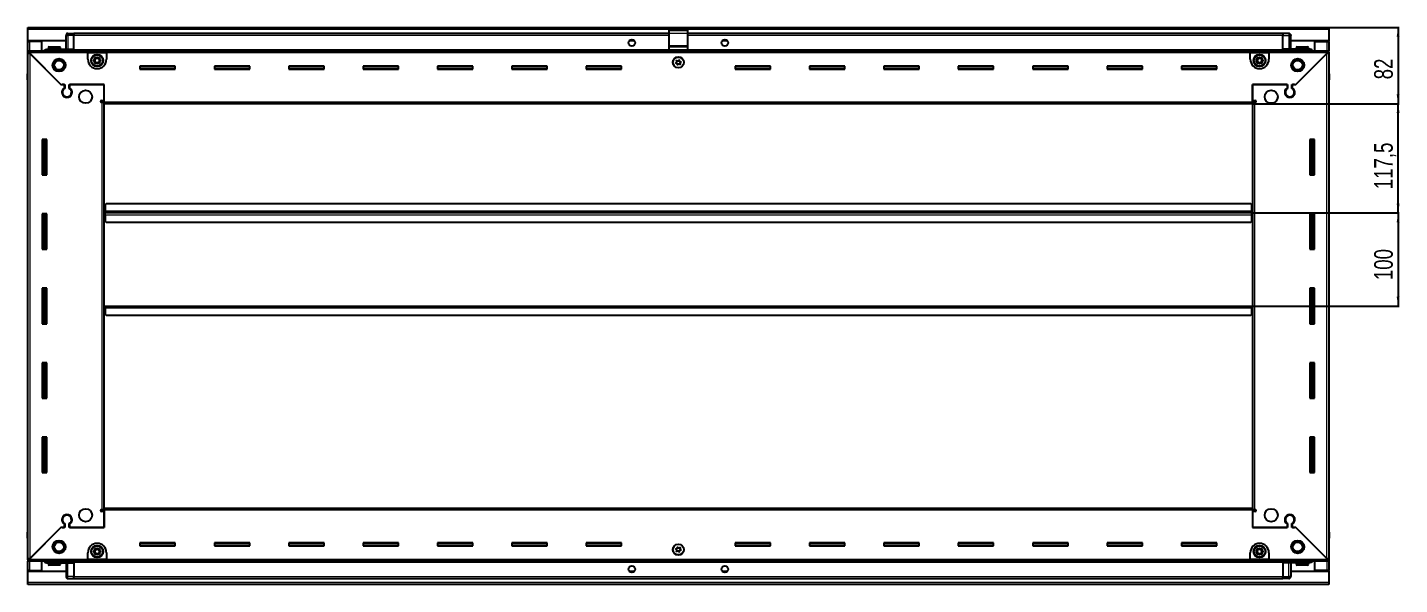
# Model space of a CAD drawing. Header units: millimetres. Extents: x 1256 to 5625, y -75 to 1909.
# Drawn here: x 4150 to 5625, y 1148 to 1747 of the extents above; entities that cross this region are included whole.
import ezdxf

# ---------------------------------------------------------------- set-up
doc = ezdxf.new("R2010")
doc.units = ezdxf.units.MM
doc.layers.add('FORMAT', color=7, linetype='Continuous')
doc.styles.add('SLDTEXTSTYLE0', font='TXT', dxfattribs={"width": 0.75})
doc.dimstyles.new('SLDDIMSTYLE0', dxfattribs={"dimtxt": 20, "dimasz": 10, "dimexe": 0, "dimexo": 0.0625, "dimgap": 5, "dimtad": 2, "dimdec": 1, "dimrnd": 1e-09, "dimzin": 12, "dimdsep": 46, "dimtxsty": 'SLDTEXTSTYLE0', "dimsah": 1, "dimcen": 0.09, "dimadec": 0, "dimazin": 3, "dimtfac": 1, "dimtofl": 0, "dimtmove": 0, "dimatfit": 3, "dimfxl": 0, "dimfrac": 2, "dimtolj": 1, "dimtzin": 12, "dimarcsym": 0})

# ---------------------------------------------------------------- blocks, each defined once
blk = doc.blocks.new('_D_6')
at = {"layer": 'FORMAT'}
for p, q in [((5549.4, 1746.6), (5624.9, 1746.6)), ((5623.9, 1746.6), (5623.9, 1664.6)), ((5467.4, 1664.6), (5624.9, 1664.6))]:
    blk.add_line(p, q, dxfattribs=at)
for points in [[(5623.9, 1746.6), (5622.3, 1736.6), (5625.4, 1736.6)], [(5623.9, 1664.6), (5625.4, 1674.6), (5622.3, 1674.6)]]:
    blk.add_solid(points, dxfattribs=at)
at = {"layer": 'FORMAT', "insert": (5598.1, 1690.8), "char_height": 20, "attachment_point": 1, "rotation": 90, "style": 'SLDTEXTSTYLE0'}
blk.add_mtext('82', dxfattribs=at)
blk = doc.blocks.new('_D_7')
at = {"layer": 'FORMAT'}
for p, q in [((5467.4, 1664.6), (5624.9, 1664.6)), ((5623.9, 1547.1), (5623.9, 1664.6)), ((5466.4, 1547.1), (5624.9, 1547.1))]:
    blk.add_line(p, q, dxfattribs=at)
for points in [[(5623.9, 1664.6), (5622.3, 1654.6), (5625.4, 1654.6)], [(5623.9, 1547.1), (5625.4, 1557.1), (5622.3, 1557.1)]]:
    blk.add_solid(points, dxfattribs=at)
at = {"layer": 'FORMAT', "insert": (5598.1, 1572.6), "char_height": 20, "attachment_point": 1, "rotation": 90, "style": 'SLDTEXTSTYLE0'}
blk.add_mtext('117,5', dxfattribs=at)
blk = doc.blocks.new('_D_8')
at = {"layer": 'FORMAT'}
for p, q in [((5466.4, 1547.1), (5624.9, 1547.1)), ((5623.9, 1547.1), (5623.9, 1447.1)), ((5466.4, 1447.1), (5624.9, 1447.1))]:
    blk.add_line(p, q, dxfattribs=at)
for points in [[(5623.9, 1547.1), (5622.3, 1537.1), (5625.4, 1537.1)], [(5623.9, 1447.1), (5625.4, 1457.1), (5622.3, 1457.1)]]:
    blk.add_solid(points, dxfattribs=at)
at = {"layer": 'FORMAT', "insert": (5598.1, 1474.9), "char_height": 20, "attachment_point": 1, "rotation": 90, "style": 'SLDTEXTSTYLE0'}
blk.add_mtext('100', dxfattribs=at)

msp = doc.modelspace()

# ---------------------------------------------------------------- linework, layer by layer
at = {"color": 7, "linetype": 'Continuous', "lineweight": 25}
for p, q in [((4150.37, 1744.5), (4150.37, 1746.6)), ((4150.37, 1746.6), (5549.37, 1746.6)), ((4150.37, 1732.1), (4150.37, 1744.5)), ((4839.87, 1743.6), (4859.87, 1743.6)), ((4839.87, 1740.34), (4839.87, 1743.6)), ((4859.87, 1740.34), (4859.87, 1743.6)), ((5549.37, 1746.6), (5549.37, 1744.5)), ((5549.37, 1744.5), (5549.37, 1732.1)), ((4191.37, 1732.1), (4150.37, 1732.1)), ((4150.37, 1731.6), (4150.37, 1732.1)), ((4150.37, 1721.35), (4150.37, 1731.6)), ((4150.37, 1731.6), (4152.47, 1731.6)), ((4151.87, 1731.6), (4151.87, 1732.1)), ((4165.37, 1731.6), (4152.47, 1731.6)), ((4165.37, 1721.35), (4165.37, 1731.6)), ((4191.37, 1723.1), (4191.37, 1738.1)), ((4192.04, 1739.6), (4192.04, 1739.6)), ((4193.37, 1740.1), (4199.87, 1740.1)), ((4193.37, 1740.1), (4199.87, 1740.1)), ((4199.87, 1740.1), (4199.87, 1740.1)), ((4199.87, 1740.1), (4199.87, 1740.1)), ((4199.87, 1740.1), (4199.87, 1738.1)), ((4839.87, 1739.95), (4199.87, 1739.95)), ((4199.87, 1723.1), (4199.87, 1738.1)), ((4802.74, 1732.1), (4796.99, 1732.1)), ((4839.87, 1727.19), (4839.87, 1740.34)), ((4839.87, 1726.1), (4839.87, 1727.19)), ((4859.87, 1727.19), (4859.87, 1740.34)), ((5499.87, 1739.95), (4859.87, 1739.95)), ((4859.87, 1726.1), (4859.87, 1727.19)), ((4902.74, 1732.1), (4896.99, 1732.1)), ((5499.87, 1740.1), (5499.87, 1740.1)), ((5506.37, 1740.1), (5499.87, 1740.1)), ((5506.37, 1740.1), (5499.87, 1740.1)), ((5499.87, 1740.1), (5499.87, 1738.1)), ((5499.87, 1723.1), (5499.87, 1738.1)), ((5508.37, 1738.1), (5508.37, 1738.1)), ((5508.37, 1723.1), (5508.37, 1738.1)), ((5549.37, 1732.1), (5508.37, 1732.1)), ((5534.37, 1721.35), (5534.37, 1731.6)), ((5534.37, 1731.6), (5547.27, 1731.6)), ((5547.27, 1731.6), (5549.37, 1731.6)), ((5547.87, 1731.6), (5547.87, 1732.1)), ((5549.37, 1731.6), (5549.37, 1732.1)), ((5549.37, 1731.6), (5549.37, 1721.35)), ((4150.37, 1719.85), (4150.37, 1721.35)), ((4150.37, 1721.35), (4151.37, 1721.35)), ((4150.37, 1719.35), (4150.37, 1719.85)), ((4150.37, 1719.85), (4151.37, 1719.85)), ((4150.37, 1174.85), (4150.37, 1719.35)), ((4151.87, 1719.35), (4150.37, 1719.35)), ((4151.37, 1719.85), (4151.37, 1721.35)), ((4151.37, 1721.35), (4214.87, 1721.35)), ((4151.97, 1719.25), (4185.87, 1685.35)), ((4186.57, 1684.65), (4152.47, 1718.75)), ((4170.87, 1723.1), (4199.87, 1723.1)), ((4172.37, 1725), (4172.37, 1723.1)), ((4173.17, 1725.8), (4184.57, 1725.8)), ((4185.37, 1723.1), (4185.37, 1725)), ((4199.79, 1721.35), (4199.87, 1723.07)), ((4199.87, 1723.1), (4199.87, 1722.6)), ((4199.87, 1721.95), (5499.87, 1721.95)), ((4214.87, 1719.25), (4214.87, 1721.35)), ((4214.87, 1721.35), (4234.87, 1721.35)), ((4214.87, 1719.85), (4234.87, 1719.85)), ((4214.87, 1712.35), (4214.87, 1719.25)), ((4234.87, 1721.35), (4234.87, 1719.25)), ((4234.87, 1721.35), (5464.87, 1721.35)), ((4234.87, 1719.25), (4234.87, 1712.35)), ((4839.87, 1726.1), (4859.87, 1726.1)), ((4839.87, 1722.6), (4839.87, 1726.1)), ((4839.87, 1722.6), (4859.87, 1722.6)), ((4843.87, 1722.6), (4843.87, 1721.95)), ((4846.37, 1721.95), (4846.37, 1722.6)), ((4853.37, 1721.95), (4853.37, 1722.6)), ((4855.87, 1721.95), (4855.87, 1722.6)), ((4859.87, 1722.6), (4859.87, 1726.1)), ((5464.87, 1719.25), (5464.87, 1721.35)), ((5464.87, 1721.35), (5484.87, 1721.35)), ((5464.87, 1719.85), (5484.87, 1719.85)), ((5464.87, 1712.35), (5464.87, 1719.25)), ((5484.87, 1721.35), (5484.87, 1719.25)), ((5484.87, 1721.35), (5548.37, 1721.35)), ((5484.87, 1719.25), (5484.87, 1712.35)), ((5499.87, 1723.1), (5499.87, 1722.6)), ((5528.87, 1723.1), (5499.87, 1723.1)), ((5499.87, 1723.07), (5499.94, 1721.35)), ((5547.27, 1718.75), (5513.17, 1684.65)), ((5513.87, 1685.35), (5547.77, 1719.25)), ((5514.37, 1725), (5514.37, 1723.1)), ((5515.17, 1725.8), (5526.57, 1725.8)), ((5527.37, 1723.1), (5527.37, 1725)), ((5547.87, 1719.35), (5549.37, 1719.35)), ((5548.37, 1719.85), (5548.37, 1721.35)), ((5548.37, 1721.35), (5549.37, 1721.35)), ((5548.37, 1719.85), (5549.37, 1719.85)), ((5549.37, 1719.85), (5549.37, 1721.35)), ((5549.37, 1719.85), (5549.37, 1719.35)), ((5549.37, 1719.35), (5549.37, 1174.85)), ((4308.87, 1705.1), (4270.87, 1705.1)), ((4270.87, 1705.1), (4270.87, 1701.6)), ((4308.87, 1702.35), (4270.87, 1702.35)), ((4270.87, 1701.6), (4308.87, 1701.6)), ((4308.87, 1701.6), (4308.87, 1705.1)), ((4388.87, 1705.1), (4350.87, 1705.1)), ((4350.87, 1705.1), (4350.87, 1701.6)), ((4388.87, 1702.35), (4350.87, 1702.35)), ((4350.87, 1701.6), (4388.87, 1701.6)), ((4388.87, 1701.6), (4388.87, 1705.1)), ((4468.87, 1705.1), (4430.87, 1705.1)), ((4430.87, 1705.1), (4430.87, 1701.6)), ((4468.87, 1702.35), (4430.87, 1702.35)), ((4430.87, 1701.6), (4468.87, 1701.6)), ((4468.87, 1701.6), (4468.87, 1705.1)), ((4548.87, 1705.1), (4510.87, 1705.1)), ((4510.87, 1705.1), (4510.87, 1701.6)), ((4548.87, 1702.35), (4510.87, 1702.35)), ((4510.87, 1701.6), (4548.87, 1701.6)), ((4548.87, 1701.6), (4548.87, 1705.1)), ((4628.87, 1705.1), (4590.87, 1705.1)), ((4590.87, 1705.1), (4590.87, 1701.6)), ((4628.87, 1702.35), (4590.87, 1702.35)), ((4590.87, 1701.6), (4628.87, 1701.6)), ((4628.87, 1701.6), (4628.87, 1705.1)), ((4708.87, 1705.1), (4670.87, 1705.1)), ((4670.87, 1705.1), (4670.87, 1701.6)), ((4708.87, 1702.35), (4670.87, 1702.35)), ((4670.87, 1701.6), (4708.87, 1701.6)), ((4708.87, 1701.6), (4708.87, 1705.1)), ((4788.87, 1705.1), (4750.87, 1705.1)), ((4750.87, 1705.1), (4750.87, 1701.6)), ((4788.87, 1702.35), (4750.87, 1702.35)), ((4750.87, 1701.6), (4788.87, 1701.6)), ((4788.87, 1701.6), (4788.87, 1705.1)), ((4948.87, 1705.1), (4910.87, 1705.1)), ((4910.87, 1705.1), (4910.87, 1701.6)), ((4948.87, 1702.35), (4910.87, 1702.35)), ((4910.87, 1701.6), (4948.87, 1701.6)), ((4948.87, 1701.6), (4948.87, 1705.1)), ((5028.87, 1705.1), (4990.87, 1705.1)), ((4990.87, 1705.1), (4990.87, 1701.6)), ((5028.87, 1702.35), (4990.87, 1702.35)), ((4990.87, 1701.6), (5028.87, 1701.6)), ((5028.87, 1701.6), (5028.87, 1705.1)), ((5108.87, 1705.1), (5070.87, 1705.1)), ((5070.87, 1705.1), (5070.87, 1701.6)), ((5108.87, 1702.35), (5070.87, 1702.35)), ((5070.87, 1701.6), (5108.87, 1701.6)), ((5108.87, 1701.6), (5108.87, 1705.1)), ((5188.87, 1705.1), (5150.87, 1705.1)), ((5150.87, 1705.1), (5150.87, 1701.6)), ((5188.87, 1702.35), (5150.87, 1702.35)), ((5150.87, 1701.6), (5188.87, 1701.6)), ((5188.87, 1701.6), (5188.87, 1705.1)), ((5268.87, 1705.1), (5230.87, 1705.1)), ((5230.87, 1705.1), (5230.87, 1701.6)), ((5268.87, 1702.35), (5230.87, 1702.35)), ((5230.87, 1701.6), (5268.87, 1701.6)), ((5268.87, 1701.6), (5268.87, 1705.1)), ((5348.87, 1705.1), (5310.87, 1705.1)), ((5310.87, 1705.1), (5310.87, 1701.6)), ((5348.87, 1702.35), (5310.87, 1702.35)), ((5310.87, 1701.6), (5348.87, 1701.6)), ((5348.87, 1701.6), (5348.87, 1705.1)), ((5428.87, 1705.1), (5390.87, 1705.1)), ((5390.87, 1705.1), (5390.87, 1701.6)), ((5428.87, 1702.35), (5390.87, 1702.35)), ((5390.87, 1701.6), (5428.87, 1701.6)), ((5428.87, 1701.6), (5428.87, 1705.1)), ((5549.37, 1697.93), (5549.37, 1697.93)), ((4149.87, 1696.6), (4149.87, 1690.1)), ((4149.87, 1690.1), (4149.87, 1696.6)), ((4149.87, 1690.1), (4149.87, 1690.1)), ((4150.37, 1690.1), (4149.87, 1690.1)), ((4150.02, 1690.1), (4150.02, 1204.1)), ((4185.87, 1685.35), (4190.07, 1685.35)), ((4187.27, 1685.35), (4186.57, 1684.65)), ((4189.37, 1685.35), (4187.27, 1685.35)), ((4189.37, 1685.35), (4189.37, 1681.46)), ((4190.07, 1685.35), (4190.07, 1681.07)), ((4194.67, 1685.35), (4232.37, 1685.35)), ((4194.67, 1681.07), (4194.67, 1685.35)), ((4195.37, 1681.46), (4195.37, 1685.35)), ((4232.37, 1685.35), (4195.37, 1685.35)), ((4232.37, 1666.7), (4232.37, 1685.35)), ((4232.37, 1668.1), (4232.37, 1685.35)), ((5467.37, 1685.35), (5505.07, 1685.35)), ((5467.37, 1666.7), (5467.37, 1685.35)), ((5467.37, 1685.35), (5467.37, 1668.1)), ((5504.37, 1685.35), (5467.37, 1685.35)), ((5504.37, 1685.35), (5504.37, 1681.46)), ((5505.07, 1685.35), (5505.07, 1681.07)), ((5509.67, 1685.35), (5513.87, 1685.35)), ((5509.67, 1681.07), (5509.67, 1685.35)), ((5512.47, 1685.35), (5510.37, 1685.35)), ((5510.37, 1681.46), (5510.37, 1685.35)), ((5513.17, 1684.65), (5512.47, 1685.35)), ((5549.37, 1690.1), (5549.87, 1690.1)), ((5549.72, 1204.1), (5549.72, 1690.1)), ((5549.87, 1696.6), (5549.87, 1690.1)), ((5549.87, 1690.1), (5549.87, 1696.6)), ((5549.87, 1690.1), (5549.87, 1690.1)), ((5549.87, 1690.1), (5549.87, 1690.1)), ((4190.37, 1672.49), (4190.37, 1671.73)), ((4229.52, 1668.1), (4232.37, 1668.1)), ((5467.37, 1668.1), (5470.22, 1668.1)), ((5509.37, 1672.49), (5509.37, 1671.73)), ((4230.27, 1666.1), (4229.52, 1666.1)), ((4230.27, 1666.1), (4232.37, 1666.1)), ((4232.37, 1667.1), (4230.37, 1667.1)), ((4230.37, 1667.1), (4230.37, 1666.1)), ((4232.37, 1664.6), (4232.37, 1666.7)), ((5467.37, 1664.6), (4232.37, 1664.6)), ((4232.37, 1229.6), (4232.37, 1664.6)), ((5469.37, 1667.1), (5467.37, 1667.1)), ((5467.37, 1666.7), (5467.37, 1664.6)), ((5467.37, 1666.1), (5469.47, 1666.1)), ((5467.37, 1664.6), (5467.37, 1229.6)), ((5469.37, 1666.1), (5469.37, 1667.1)), ((5470.22, 1666.1), (5469.47, 1666.1)), ((4170.87, 1626.1), (4165.87, 1626.1)), ((4165.87, 1626.1), (4165.87, 1588.1)), ((4168.02, 1588.1), (4168.02, 1626.1)), ((4169.81, 1588.1), (4169.81, 1626.1)), ((4169.84, 1588.1), (4169.84, 1626.1)), ((4170.87, 1588.1), (4170.87, 1626.1)), ((5528.87, 1626.1), (5528.87, 1588.1)), ((5533.87, 1626.1), (5528.87, 1626.1)), ((5529.89, 1626.1), (5529.89, 1588.1)), ((5529.92, 1626.1), (5529.92, 1588.1)), ((5531.72, 1626.1), (5531.72, 1588.1)), ((5533.87, 1588.1), (5533.87, 1626.1)), ((4165.87, 1588.1), (4170.87, 1588.1)), ((5528.87, 1588.1), (5533.87, 1588.1)), ((4233.37, 1549.95), (4233.12, 1549.95)), ((4233.12, 1549.95), (4233.12, 1547.1)), ((4234.37, 1557.1), (4233.37, 1556.1)), ((4233.37, 1556.1), (4233.37, 1549.2)), ((5465.37, 1557.1), (4234.37, 1557.1)), ((5466.37, 1556.1), (5465.37, 1557.1)), ((5466.37, 1549.2), (5466.37, 1556.1)), ((5466.62, 1549.95), (5466.37, 1549.95)), ((5466.62, 1547.1), (5466.62, 1549.95)), ((4170.87, 1546.1), (4165.87, 1546.1)), ((4165.87, 1546.1), (4165.87, 1508.1)), ((4168.02, 1508.1), (4168.02, 1546.1)), ((4169.81, 1508.1), (4169.81, 1546.1)), ((4169.84, 1508.1), (4169.84, 1546.1)), ((4170.87, 1508.1), (4170.87, 1546.1)), ((4233.12, 1547.1), (4232.37, 1547.1)), ((4233.12, 1547.1), (4233.12, 1544.25)), ((4233.12, 1544.25), (4233.37, 1544.25)), ((4233.37, 1547.1), (4233.37, 1549.2)), ((5466.37, 1547.1), (4233.37, 1547.1)), ((4233.37, 1545), (4233.37, 1547.1)), ((4233.37, 1545), (4233.37, 1538.1)), ((4233.37, 1538.1), (4234.37, 1537.1)), ((4234.37, 1537.1), (5465.37, 1537.1)), ((5465.37, 1537.1), (5466.37, 1538.1)), ((5466.37, 1549.2), (5466.37, 1547.1)), ((5466.37, 1547.1), (5466.37, 1545)), ((5466.37, 1538.1), (5466.37, 1545)), ((5466.37, 1544.25), (5466.62, 1544.25)), ((5467.37, 1547.1), (5466.62, 1547.1)), ((5466.62, 1544.25), (5466.62, 1547.1)), ((5528.87, 1546.1), (5528.87, 1508.1)), ((5533.87, 1546.1), (5528.87, 1546.1)), ((5529.89, 1546.1), (5529.89, 1508.1)), ((5529.92, 1546.1), (5529.92, 1508.1)), ((5531.72, 1546.1), (5531.72, 1508.1)), ((5533.87, 1508.1), (5533.87, 1546.1)), ((4165.87, 1508.1), (4170.87, 1508.1)), ((5528.87, 1508.1), (5533.87, 1508.1)), ((4170.87, 1466.1), (4165.87, 1466.1)), ((4165.87, 1466.1), (4165.87, 1428.1)), ((4168.02, 1428.1), (4168.02, 1466.1)), ((4169.81, 1428.1), (4169.81, 1466.1)), ((4169.84, 1428.1), (4169.84, 1466.1)), ((4170.87, 1428.1), (4170.87, 1466.1)), ((5528.87, 1466.1), (5528.87, 1428.1)), ((5533.87, 1466.1), (5528.87, 1466.1)), ((5529.89, 1466.1), (5529.89, 1428.1)), ((5529.92, 1466.1), (5529.92, 1428.1)), ((5531.72, 1466.1), (5531.72, 1428.1)), ((5533.87, 1428.1), (5533.87, 1466.1)), ((4232.37, 1447.1), (4233.12, 1447.1)), ((4233.12, 1447.1), (4233.12, 1444.25)), ((4233.37, 1445), (4233.37, 1447.1)), ((4233.37, 1447.1), (5466.37, 1447.1)), ((5466.37, 1447.1), (5466.37, 1445)), ((5466.62, 1444.25), (5466.62, 1447.1)), ((5466.62, 1447.1), (5467.37, 1447.1)), ((4233.12, 1444.25), (4233.37, 1444.25)), ((4233.37, 1445), (4233.37, 1438.1)), ((4233.37, 1438.1), (4234.37, 1437.1)), ((4234.37, 1437.1), (5465.37, 1437.1)), ((5465.37, 1437.1), (5466.37, 1438.1)), ((5466.37, 1438.1), (5466.37, 1445)), ((5466.37, 1444.25), (5466.62, 1444.25)), ((4165.87, 1428.1), (4170.87, 1428.1)), ((5528.87, 1428.1), (5533.87, 1428.1)), ((4170.87, 1386.1), (4165.87, 1386.1)), ((4165.87, 1386.1), (4165.87, 1348.1)), ((4168.02, 1348.1), (4168.02, 1386.1)), ((4169.81, 1348.1), (4169.81, 1386.1)), ((4169.84, 1348.1), (4169.84, 1386.1)), ((4170.87, 1348.1), (4170.87, 1386.1)), ((5528.87, 1386.1), (5528.87, 1348.1)), ((5533.87, 1386.1), (5528.87, 1386.1)), ((5529.89, 1386.1), (5529.89, 1348.1)), ((5529.92, 1386.1), (5529.92, 1348.1)), ((5531.72, 1386.1), (5531.72, 1348.1)), ((5533.87, 1348.1), (5533.87, 1386.1)), ((4165.87, 1348.1), (4170.87, 1348.1)), ((5528.87, 1348.1), (5533.87, 1348.1)), ((4170.87, 1306.1), (4165.87, 1306.1)), ((4165.87, 1306.1), (4165.87, 1268.1)), ((4168.02, 1268.1), (4168.02, 1306.1)), ((4169.81, 1268.1), (4169.81, 1306.1)), ((4169.84, 1268.1), (4169.84, 1306.1)), ((4170.87, 1268.1), (4170.87, 1306.1)), ((5528.87, 1306.1), (5528.87, 1268.1)), ((5533.87, 1306.1), (5528.87, 1306.1)), ((5529.89, 1306.1), (5529.89, 1268.1)), ((5529.92, 1306.1), (5529.92, 1268.1)), ((5531.72, 1306.1), (5531.72, 1268.1)), ((5533.87, 1268.1), (5533.87, 1306.1)), ((4165.87, 1268.1), (4170.87, 1268.1)), ((5528.87, 1268.1), (5533.87, 1268.1)), ((4229.52, 1228.1), (4230.27, 1228.1)), ((4232.37, 1226.1), (4229.52, 1226.1)), ((4232.37, 1228.1), (4230.27, 1228.1)), ((4230.37, 1228.1), (4230.37, 1227.1)), ((4230.37, 1227.1), (4232.37, 1227.1)), ((4232.37, 1229.6), (5467.37, 1229.6)), ((4232.37, 1227.5), (4232.37, 1229.6)), ((4232.37, 1227.5), (4232.37, 1208.85)), ((4232.37, 1208.85), (4232.37, 1226.1)), ((5467.37, 1229.6), (5467.37, 1227.5)), ((5469.47, 1228.1), (5467.37, 1228.1)), ((5467.37, 1227.5), (5467.37, 1208.85)), ((5467.37, 1227.1), (5469.37, 1227.1)), ((5467.37, 1226.1), (5467.37, 1208.85)), ((5470.22, 1226.1), (5467.37, 1226.1)), ((5469.37, 1227.1), (5469.37, 1228.1)), ((5469.47, 1228.1), (5470.22, 1228.1)), ((4189.37, 1212.74), (4189.37, 1208.85)), ((4190.07, 1213.14), (4190.07, 1208.85)), ((4190.37, 1222.48), (4190.37, 1221.72)), ((4194.67, 1208.85), (4194.67, 1213.14)), ((4195.37, 1208.85), (4195.37, 1212.74)), ((5504.37, 1212.74), (5504.37, 1208.85)), ((5505.07, 1213.14), (5505.07, 1208.85)), ((5509.37, 1222.48), (5509.37, 1221.72)), ((5509.67, 1208.85), (5509.67, 1213.14)), ((5510.37, 1208.85), (5510.37, 1212.74)), ((4149.87, 1197.6), (4149.87, 1204.1)), ((4149.87, 1204.1), (4149.87, 1204.1)), ((4149.87, 1204.1), (4149.87, 1204.1)), ((4149.87, 1204.1), (4149.87, 1197.6)), ((4150.37, 1204.1), (4149.87, 1204.1)), ((4150.37, 1196.28), (4150.37, 1196.28)), ((4185.87, 1208.85), (4151.97, 1174.95)), ((4152.47, 1175.45), (4186.57, 1209.55)), ((4190.07, 1208.85), (4185.87, 1208.85)), ((4186.57, 1209.55), (4187.27, 1208.85)), ((4187.27, 1208.85), (4189.37, 1208.85)), ((4232.37, 1208.85), (4194.67, 1208.85)), ((4195.37, 1208.85), (4232.37, 1208.85)), ((5505.07, 1208.85), (5467.37, 1208.85)), ((5467.37, 1208.85), (5504.37, 1208.85)), ((5513.87, 1208.85), (5509.67, 1208.85)), ((5510.37, 1208.85), (5512.47, 1208.85)), ((5512.47, 1208.85), (5513.17, 1209.55)), ((5513.17, 1209.55), (5547.27, 1175.45)), ((5547.77, 1174.95), (5513.87, 1208.85)), ((5549.37, 1204.1), (5549.87, 1204.1)), ((5549.87, 1204.1), (5549.87, 1204.1)), ((5549.87, 1197.6), (5549.87, 1204.1)), ((5549.87, 1204.1), (5549.87, 1197.6)), ((4214.87, 1174.95), (4214.87, 1181.85)), ((4234.87, 1181.85), (4234.87, 1174.95)), ((4308.87, 1192.6), (4270.87, 1192.6)), ((4270.87, 1192.6), (4270.87, 1189.1)), ((4270.87, 1191.85), (4308.87, 1191.85)), ((4270.87, 1189.1), (4308.87, 1189.1)), ((4308.87, 1189.1), (4308.87, 1192.6)), ((4388.87, 1192.6), (4350.87, 1192.6)), ((4350.87, 1192.6), (4350.87, 1189.1)), ((4350.87, 1191.85), (4388.87, 1191.85)), ((4350.87, 1189.1), (4388.87, 1189.1)), ((4388.87, 1189.1), (4388.87, 1192.6)), ((4468.87, 1192.6), (4430.87, 1192.6)), ((4430.87, 1192.6), (4430.87, 1189.1)), ((4430.87, 1191.85), (4468.87, 1191.85)), ((4430.87, 1189.1), (4468.87, 1189.1)), ((4468.87, 1189.1), (4468.87, 1192.6)), ((4548.87, 1192.6), (4510.87, 1192.6)), ((4510.87, 1192.6), (4510.87, 1189.1)), ((4510.87, 1191.85), (4548.87, 1191.85)), ((4510.87, 1189.1), (4548.87, 1189.1)), ((4548.87, 1189.1), (4548.87, 1192.6)), ((4628.87, 1192.6), (4590.87, 1192.6)), ((4590.87, 1192.6), (4590.87, 1189.1)), ((4590.87, 1191.85), (4628.87, 1191.85)), ((4590.87, 1189.1), (4628.87, 1189.1)), ((4628.87, 1189.1), (4628.87, 1192.6)), ((4708.87, 1192.6), (4670.87, 1192.6)), ((4670.87, 1192.6), (4670.87, 1189.1)), ((4670.87, 1191.85), (4708.87, 1191.85)), ((4670.87, 1189.1), (4708.87, 1189.1)), ((4708.87, 1189.1), (4708.87, 1192.6)), ((4788.87, 1192.6), (4750.87, 1192.6)), ((4750.87, 1192.6), (4750.87, 1189.1)), ((4750.87, 1191.85), (4788.87, 1191.85)), ((4750.87, 1189.1), (4788.87, 1189.1)), ((4788.87, 1189.1), (4788.87, 1192.6)), ((4948.87, 1192.6), (4910.87, 1192.6)), ((4910.87, 1192.6), (4910.87, 1189.1)), ((4910.87, 1191.85), (4948.87, 1191.85)), ((4910.87, 1189.1), (4948.87, 1189.1)), ((4948.87, 1189.1), (4948.87, 1192.6)), ((5028.87, 1192.6), (4990.87, 1192.6)), ((4990.87, 1192.6), (4990.87, 1189.1)), ((4990.87, 1191.85), (5028.87, 1191.85)), ((4990.87, 1189.1), (5028.87, 1189.1)), ((5028.87, 1189.1), (5028.87, 1192.6)), ((5108.87, 1192.6), (5070.87, 1192.6)), ((5070.87, 1192.6), (5070.87, 1189.1)), ((5070.87, 1191.85), (5108.87, 1191.85)), ((5070.87, 1189.1), (5108.87, 1189.1)), ((5108.87, 1189.1), (5108.87, 1192.6)), ((5188.87, 1192.6), (5150.87, 1192.6)), ((5150.87, 1192.6), (5150.87, 1189.1)), ((5150.87, 1191.85), (5188.87, 1191.85)), ((5150.87, 1189.1), (5188.87, 1189.1)), ((5188.87, 1189.1), (5188.87, 1192.6)), ((5268.87, 1192.6), (5230.87, 1192.6)), ((5230.87, 1192.6), (5230.87, 1189.1)), ((5230.87, 1191.85), (5268.87, 1191.85)), ((5230.87, 1189.1), (5268.87, 1189.1)), ((5268.87, 1189.1), (5268.87, 1192.6)), ((5348.87, 1192.6), (5310.87, 1192.6)), ((5310.87, 1192.6), (5310.87, 1189.1)), ((5310.87, 1191.85), (5348.87, 1191.85)), ((5310.87, 1189.1), (5348.87, 1189.1)), ((5348.87, 1189.1), (5348.87, 1192.6)), ((5428.87, 1192.6), (5390.87, 1192.6)), ((5390.87, 1192.6), (5390.87, 1189.1)), ((5390.87, 1191.85), (5428.87, 1191.85)), ((5390.87, 1189.1), (5428.87, 1189.1)), ((5428.87, 1189.1), (5428.87, 1192.6)), ((5464.87, 1174.95), (5464.87, 1181.85)), ((5484.87, 1181.85), (5484.87, 1174.95)), ((4150.37, 1174.35), (4150.37, 1174.85)), ((4151.87, 1174.85), (4150.37, 1174.85)), ((4150.37, 1174.35), (4150.37, 1172.85)), ((4151.37, 1174.35), (4150.37, 1174.35)), ((4150.37, 1162.6), (4150.37, 1172.85)), ((4151.37, 1172.85), (4150.37, 1172.85)), ((4151.37, 1174.35), (4151.37, 1172.85)), ((4214.87, 1172.85), (4151.37, 1172.85)), ((4165.37, 1162.6), (4165.37, 1172.85)), ((4170.87, 1171.1), (4199.87, 1171.1)), ((4172.37, 1171.1), (4172.37, 1169.2)), ((4176.94, 1168.4), (4173.17, 1168.4)), ((4184.57, 1168.4), (4176.94, 1168.4)), ((4185.37, 1169.2), (4185.37, 1171.1)), ((4191.37, 1171.1), (4191.37, 1156.1)), ((4199.87, 1171.14), (4199.79, 1172.85)), ((5499.87, 1172.25), (4199.87, 1172.25)), ((4199.87, 1171.1), (4199.87, 1171.6)), ((4199.87, 1171.1), (4199.87, 1156.1)), ((4214.87, 1172.85), (4214.87, 1174.95)), ((4234.87, 1174.35), (4214.87, 1174.35)), ((4234.87, 1172.85), (4214.87, 1172.85)), ((4234.87, 1174.95), (4234.87, 1172.85)), ((5464.87, 1172.85), (4234.87, 1172.85)), ((5464.87, 1172.85), (5464.87, 1174.95)), ((5484.87, 1174.35), (5464.87, 1174.35)), ((5484.87, 1172.85), (5464.87, 1172.85)), ((5484.87, 1174.95), (5484.87, 1172.85)), ((5548.37, 1172.85), (5484.87, 1172.85)), ((5499.94, 1172.85), (5499.87, 1171.14)), ((5499.87, 1171.1), (5499.87, 1171.6)), ((5528.87, 1171.1), (5499.87, 1171.1)), ((5499.87, 1171.1), (5499.87, 1156.1)), ((5508.37, 1171.1), (5508.37, 1156.1)), ((5514.37, 1171.1), (5514.37, 1169.2)), ((5522.16, 1168.4), (5515.17, 1168.4)), ((5526.57, 1168.4), (5522.16, 1168.4)), ((5527.37, 1169.2), (5527.37, 1171.1)), ((5534.37, 1162.6), (5534.37, 1172.85)), ((5547.87, 1174.85), (5549.37, 1174.85)), ((5548.37, 1174.35), (5548.37, 1172.85)), ((5549.37, 1174.35), (5548.37, 1174.35)), ((5549.37, 1172.85), (5548.37, 1172.85)), ((5549.37, 1174.85), (5549.37, 1174.35)), ((5549.37, 1174.35), (5549.37, 1172.85)), ((5549.37, 1172.85), (5549.37, 1162.6)), ((4152.47, 1162.6), (4150.37, 1162.6)), ((4150.37, 1162.1), (4150.37, 1162.6)), ((4150.37, 1162.1), (4191.37, 1162.1)), ((4150.37, 1149.7), (4150.37, 1162.1)), ((4151.87, 1162.1), (4151.87, 1162.6)), ((4152.47, 1162.6), (4165.37, 1162.6)), ((4191.37, 1156.1), (4191.37, 1156.1)), ((4193.37, 1154.1), (4199.87, 1154.1)), ((4193.37, 1154.1), (4199.87, 1154.1)), ((4199.87, 1154.1), (4199.87, 1156.1)), ((4199.87, 1154.25), (5499.87, 1154.25)), ((4199.87, 1154.1), (4199.87, 1154.1)), ((4796.99, 1162.1), (4802.74, 1162.1)), ((4896.99, 1162.1), (4902.74, 1162.1)), ((5499.87, 1154.1), (5499.87, 1156.1)), ((5499.87, 1154.1), (5499.87, 1154.1)), ((5506.37, 1154.1), (5499.87, 1154.1)), ((5499.87, 1154.1), (5499.87, 1154.1)), ((5506.37, 1154.1), (5499.87, 1154.1)), ((5507.69, 1154.6), (5507.69, 1154.6)), ((5508.37, 1162.1), (5549.37, 1162.1)), ((5547.27, 1162.6), (5534.37, 1162.6)), ((5549.37, 1162.6), (5547.27, 1162.6)), ((5547.87, 1162.1), (5547.87, 1162.6)), ((5549.37, 1162.1), (5549.37, 1162.6)), ((5549.37, 1162.1), (5549.37, 1149.7)), ((4150.37, 1147.6), (4150.37, 1149.7)), ((5549.37, 1147.6), (4150.37, 1147.6)), ((5549.37, 1149.7), (5549.37, 1147.6))]:
    msp.add_line(p, q, dxfattribs=at)
at = {"color": 8, "linetype": 'Continuous', "lineweight": 18}
for p, q in [((5549.37, 1744.5), (4150.37, 1744.5)), ((4152.47, 1731.6), (4152.47, 1732.1)), ((4152.47, 1721.35), (4152.47, 1731.6)), ((4191.37, 1738.1), (4193.37, 1738.1)), ((4193.37, 1740.1), (4193.37, 1738.1)), ((4193.37, 1738.1), (4193.37, 1723.1)), ((4199.87, 1738.1), (4193.37, 1738.1)), ((4839.87, 1737.95), (4199.87, 1737.95)), ((4839.87, 1740.34), (4859.87, 1740.34)), ((4839.87, 1727.19), (4859.87, 1727.19)), ((5499.87, 1737.95), (4859.87, 1737.95)), ((5499.87, 1738.1), (5506.37, 1738.1)), ((5506.37, 1740.1), (5506.37, 1738.1)), ((5508.37, 1738.1), (5506.37, 1738.1)), ((5506.37, 1738.1), (5506.37, 1723.1)), ((5547.27, 1732.1), (5547.27, 1731.6)), ((5547.27, 1731.6), (5547.27, 1721.35)), ((4214.87, 1719.25), (4151.97, 1719.25)), ((4152.47, 1718.75), (4152.47, 1175.45)), ((4172.37, 1725), (4185.37, 1725)), ((4839.87, 1722.6), (4199.87, 1722.6)), ((5499.87, 1721.37), (4199.87, 1721.37)), ((4214.87, 1719.25), (4234.87, 1719.25)), ((5464.87, 1719.25), (4234.87, 1719.25)), ((4845.87, 1721.95), (4845.87, 1722.6)), ((4853.87, 1721.95), (4853.87, 1722.6)), ((5499.87, 1722.6), (4859.87, 1722.6)), ((5464.87, 1719.25), (5484.87, 1719.25)), ((5547.77, 1719.25), (5484.87, 1719.25)), ((5514.37, 1725), (5527.37, 1725)), ((5547.27, 1175.45), (5547.27, 1718.75)), ((4150.37, 1696.6), (4149.87, 1696.6)), ((5549.37, 1696.6), (5549.87, 1696.6)), ((4230.27, 1228.1), (4230.27, 1666.1)), ((4232.37, 1666.7), (5467.37, 1666.7)), ((5469.47, 1666.1), (5469.47, 1228.1)), ((4167.37, 1626.1), (4167.37, 1588.1)), ((4168.6, 1626.1), (4168.6, 1588.1)), ((5531.13, 1588.1), (5531.13, 1626.1)), ((5532.37, 1588.1), (5532.37, 1626.1)), ((4167.37, 1546.1), (4167.37, 1508.1)), ((4168.6, 1546.1), (4168.6, 1508.1)), ((5466.37, 1549.2), (4233.37, 1549.2)), ((4233.37, 1545), (5466.37, 1545)), ((5531.13, 1508.1), (5531.13, 1546.1)), ((5532.37, 1508.1), (5532.37, 1546.1)), ((4167.37, 1466.1), (4167.37, 1428.1)), ((4168.6, 1466.1), (4168.6, 1428.1)), ((5531.13, 1428.1), (5531.13, 1466.1)), ((5532.37, 1428.1), (5532.37, 1466.1)), ((4233.37, 1445), (5466.37, 1445)), ((4167.37, 1386.1), (4167.37, 1348.1)), ((4168.6, 1386.1), (4168.6, 1348.1)), ((5531.13, 1348.1), (5531.13, 1386.1)), ((5532.37, 1348.1), (5532.37, 1386.1)), ((4167.37, 1306.1), (4167.37, 1268.1)), ((4168.6, 1306.1), (4168.6, 1268.1)), ((5531.13, 1268.1), (5531.13, 1306.1)), ((5532.37, 1268.1), (5532.37, 1306.1)), ((5467.37, 1227.5), (4232.37, 1227.5)), ((4150.37, 1197.6), (4149.87, 1197.6)), ((5549.37, 1197.6), (5549.87, 1197.6)), ((4151.97, 1174.95), (4214.87, 1174.95)), ((4152.47, 1162.6), (4152.47, 1172.85)), ((4176.67, 1169.2), (4172.37, 1169.2)), ((4185.37, 1169.2), (4176.67, 1169.2)), ((4193.37, 1156.1), (4193.37, 1171.1)), ((4199.87, 1172.84), (5499.87, 1172.84)), ((4199.87, 1171.6), (5499.87, 1171.6)), ((4234.87, 1174.95), (4214.87, 1174.95)), ((4234.87, 1174.95), (5464.87, 1174.95)), ((5484.87, 1174.95), (5464.87, 1174.95)), ((5484.87, 1174.95), (5547.77, 1174.95)), ((5506.37, 1156.1), (5506.37, 1171.1)), ((5522.34, 1169.2), (5514.37, 1169.2)), ((5527.37, 1169.2), (5522.34, 1169.2)), ((5547.27, 1172.85), (5547.27, 1162.6)), ((4152.47, 1162.1), (4152.47, 1162.6)), ((4191.37, 1156.1), (4193.37, 1156.1)), ((4193.37, 1154.1), (4193.37, 1156.1)), ((4199.87, 1156.1), (4193.37, 1156.1)), ((4199.87, 1156.25), (5499.87, 1156.25)), ((5499.87, 1156.1), (5506.37, 1156.1)), ((5508.37, 1156.1), (5506.37, 1156.1)), ((5506.37, 1154.1), (5506.37, 1156.1)), ((5547.27, 1162.6), (5547.27, 1162.1)), ((5549.37, 1149.7), (4150.37, 1149.7))]:
    msp.add_line(p, q, dxfattribs=at)
at = {"color": 7, "linetype": 'Continuous', "lineweight": 25, "flags": 128}
msp.add_lwpolyline([(5508.22, 1738.86), (5508.33, 1738.49), (5508.37, 1738.1)], dxfattribs=at)
at = {"color": 7, "linetype": 'Continuous', "lineweight": 25}
for centre, radius in [((4799.87, 1730.1), 3.5), ((4899.87, 1730.1), 3.5), ((4183.87, 1706.1), 7), ((4183.87, 1706.1), 6.03), ((4224.87, 1711.1), 6.5), ((4224.87, 1711.1), 3.46), ((4849.87, 1709.1), 6), ((4849.87, 1708.95), 5.79), ((5474.87, 1711.1), 6.5), ((5474.87, 1711.1), 3.46), ((5515.87, 1706.1), 7), ((5515.87, 1706.1), 6.02), ((4183.87, 1706.1), 5.1), ((4849.87, 1708.95), 1.85), ((5515.87, 1706.1), 5.1), ((4212.37, 1672.1), 7), ((5487.37, 1672.1), 7), ((4212.37, 1222.1), 7), ((5487.37, 1222.1), 7), ((4183.87, 1188.1), 7), ((4183.87, 1188.1), 6.03), ((4183.87, 1188.1), 5.1), ((4224.87, 1183.1), 6.5), ((4224.87, 1183.1), 3.46), ((4849.87, 1185.1), 6), ((4849.87, 1185.25), 5.79), ((4849.87, 1185.25), 1.85), ((5474.87, 1183.1), 6.5), ((5474.87, 1183.1), 3.46), ((5515.87, 1188.1), 7), ((5515.87, 1188.1), 6.02), ((5515.87, 1188.1), 5.1), ((4799.87, 1164.1), 3.5), ((4899.87, 1164.1), 3.5)]:
    msp.add_circle(centre, radius, dxfattribs=at)
at = {"color": 8, "linetype": 'Continuous', "lineweight": 18}
for centre in [(4224.87, 1711.1), (5474.87, 1711.1), (4224.87, 1183.1), (5474.87, 1183.1)]:
    msp.add_circle(centre, 5.7, dxfattribs=at)
at = {"color": 7, "linetype": 'Continuous', "lineweight": 25}
for centre, radius, start, end in [((4193.37, 1738.1), 2, 90, 180), ((4193.37, 1738.1), 2, 90, 131.40962), ((5506.37, 1738.1), 2, 0, 90), ((4173.17, 1725), 0.8, 90, 180), ((4184.57, 1725), 0.8, 0, 90), ((4191.17, 1723.3), 0.2, 270, 0), ((4224.87, 1712.35), 10, 180, 270), ((4224.87, 1711.1), 2.5, 134.01559, 194.01559), ((4224.87, 1711.1), 2.5, 74.01559, 134.01559), ((4224.87, 1712.35), 10, 270, 0), ((4224.87, 1711.1), 2.5, 14.01559, 74.01559), ((4224.87, 1711.1), 2.5, 314.01559, 14.01559), ((5474.87, 1712.35), 10, 180, 270), ((5474.87, 1711.1), 2.5, 160.11158, 220.11158), ((5474.87, 1711.1), 2.5, 100.11158, 160.11158), ((5474.87, 1711.1), 2.5, 40.11158, 100.11158), ((5474.87, 1712.35), 10, 270, 0), ((5474.87, 1711.1), 2.5, 340.11158, 40.11158), ((5508.57, 1723.3), 0.2, 180, 270), ((5515.17, 1725), 0.8, 90, 180), ((5526.57, 1725), 0.8, 0, 90), ((4151.87, 1696.6), 2, 138.59038, 180), ((4224.87, 1711.1), 2.5, 194.01559, 254.01559), ((4224.87, 1711.1), 2.5, 254.01559, 314.01559), ((5474.87, 1711.1), 2.5, 220.11158, 280.11158), ((5474.87, 1711.1), 2.5, 280.11158, 340.11158), ((5547.87, 1696.6), 2, 33.78451, 41.40962), ((5547.87, 1696.6), 2, 0, 41.39416), ((5547.87, 1696.6), 2, 360, 19.56674), ((4192.37, 1676.85), 5.5, 123.05573, 56.94427), ((4192.37, 1676.85), 4.8, 118.63099, 61.36901), ((4229.52, 1667.1), 1, 90, 270), ((5470.22, 1667.1), 1, 270, 90), ((5507.37, 1676.85), 5.5, 123.05573, 56.94427), ((5507.37, 1676.85), 4.8, 118.63099, 61.36901), ((4229.52, 1227.1), 1, 90, 270), ((5470.22, 1227.1), 1, 270, 90), ((4192.37, 1217.35), 5.5, 303.05573, 236.94427), ((4192.37, 1217.35), 4.8, 298.63099, 241.36901), ((5507.37, 1217.35), 5.5, 303.05573, 236.94427), ((5507.37, 1217.35), 4.8, 298.63099, 241.36901), ((4151.87, 1197.6), 2, 180, 198.58003), ((4151.87, 1197.6), 2, 180, 221.39416), ((4151.87, 1197.6), 2, 213.94202, 221.40962), ((5547.87, 1197.6), 2, 318.57492, 0), ((5547.87, 1197.6), 2, 318.59038, 0), ((4224.87, 1181.85), 10, 90, 180), ((4224.87, 1183.1), 2.5, 127.47401, 187.47401), ((4224.87, 1183.1), 2.5, 187.47401, 247.47401), ((4224.87, 1183.1), 2.5, 67.47401, 127.47401), ((4224.87, 1183.1), 2.5, 247.47401, 307.47401), ((4224.87, 1181.85), 10, 0, 90), ((4224.87, 1183.1), 2.5, 7.47401, 67.47401), ((4224.87, 1183.1), 2.5, 307.47401, 7.47401), ((5474.87, 1181.85), 10, 90, 180), ((5474.87, 1183.1), 2.5, 147.04236, 207.04236), ((5474.87, 1183.1), 2.5, 207.04236, 267.04236), ((5474.87, 1183.1), 2.5, 87.04236, 147.04236), ((5474.87, 1183.1), 2.5, 267.04236, 327.04236), ((5474.87, 1181.85), 10, 0, 90), ((5474.87, 1183.1), 2.5, 27.04236, 87.04236), ((5474.87, 1183.1), 2.5, 327.04236, 27.04236), ((4173.17, 1169.2), 0.8, 180, 270), ((4184.57, 1169.2), 0.8, 270, 0), ((4191.17, 1170.9), 0.2, 0, 90), ((5508.57, 1170.9), 0.2, 90, 180), ((5515.17, 1169.2), 0.8, 180, 270), ((5526.57, 1169.2), 0.8, 270, 0), ((4193.37, 1156.1), 2, 180, 270), ((5506.37, 1156.1), 2, 270, 0)]:
    msp.add_arc(centre, radius, start, end, dxfattribs=at)
for points, knots in [([(4150.37, 1719.35), (4150.39, 1719.31), (4150.45, 1719.22), (4150.84, 1719.09), (4151.4, 1718.95), (4151.98, 1718.84), (4152.34, 1718.78), (4152.47, 1718.75)], [0, 0, 0, 0, 0.2302553, 0.4485219, 0.6667858, 0.8850496, 1, 1, 1, 1]), ([(4151.97, 1719.25), (4151.92, 1719.51), (4151.83, 1720), (4151.7, 1720.64), (4151.57, 1721.11), (4151.46, 1721.33), (4151.39, 1721.35), (4151.37, 1721.35)], [0, 0, 0, 0, 0.2302553, 0.4485219, 0.6667858, 0.8850496, 1, 1, 1, 1]), ([(4167.65, 1721.35), (4167.77, 1721.55), (4168.16, 1722.2), (4169.31, 1722.91), (4170.35, 1723.04), (4170.87, 1723.1)], [0, 0, 0, 0, 0.1822499, 0.5911249, 1, 1, 1, 1]), ([(4199.87, 1723.1), (4199.87, 1723.07), (4199.87, 1722.99), (4199.87, 1722.37), (4199.87, 1721.79), (4199.87, 1721.4), (4199.87, 1721.37)], [0, 0, 0, 0, 0.3242788, 0.6485576, 0.9728365, 1, 1, 1, 1]), ([(4222.09, 1711.9), (4222.46, 1712.26), (4223.16, 1712.93), (4223.85, 1713.59), (4224.17, 1713.91)], [0, 0, 0, 0, 0.5346859, 1, 1, 1, 1]), ([(4222.79, 1709.1), (4222.71, 1709.43), (4222.51, 1710.23), (4222.27, 1711.2), (4222.12, 1711.78), (4222.09, 1711.9)], [0, 0, 0, 0, 0.3629006, 0.8668753, 1, 1, 1, 1]), ([(4224.17, 1713.91), (4224.66, 1713.76), (4225.59, 1713.5), (4226.51, 1713.23), (4226.94, 1713.11)], [0, 0, 0, 0, 0.5346859, 1, 1, 1, 1]), ([(4226.94, 1713.11), (4226.97, 1712.99), (4227.12, 1712.41), (4227.36, 1711.44), (4227.56, 1710.64), (4227.64, 1710.31)], [0, 0, 0, 0, 0.1331247, 0.6370994, 1, 1, 1, 1]), ([(4847.98, 1711.03), (4847.97, 1711.02), (4847.96, 1710.99), (4847.95, 1710.94), (4847.96, 1710.79), (4848.06, 1710.42), (4848.2, 1709.89), (4848.03, 1709.28), (4847.67, 1708.91), (4847.37, 1708.66), (4847.19, 1708.5), (4847.14, 1708.42), (4847.13, 1708.38), (4847.13, 1708.35), (4847.15, 1708.32), (4847.2, 1708.27), (4847.45, 1708.18), (4847.91, 1708.07), (4848.55, 1707.76), (4848.81, 1707.09), (4848.86, 1706.62), (4848.94, 1706.36), (4848.98, 1706.31), (4849.01, 1706.29), (4849.04, 1706.28), (4849.07, 1706.29), (4849.11, 1706.3), (4849.18, 1706.35), (4849.35, 1706.5), (4849.62, 1706.77), (4850.02, 1707.09), (4850.65, 1707.2), (4851.16, 1707.01), (4851.52, 1706.88), (4851.67, 1706.86), (4851.73, 1706.87), (4851.76, 1706.88), (4851.78, 1706.92), (4851.79, 1706.97), (4851.77, 1707.12), (4851.68, 1707.49), (4851.54, 1708.01), (4851.71, 1708.62), (4852.06, 1709), (4852.37, 1709.25), (4852.54, 1709.41), (4852.59, 1709.49), (4852.61, 1709.53), (4852.6, 1709.56), (4852.58, 1709.59), (4852.53, 1709.63), (4852.28, 1709.73), (4851.82, 1709.84), (4851.18, 1710.15), (4850.93, 1710.81), (4850.87, 1711.29), (4850.79, 1711.54), (4850.75, 1711.6), (4850.73, 1711.62), (4850.7, 1711.63), (4850.66, 1711.62), (4850.62, 1711.6), (4850.55, 1711.56), (4850.38, 1711.41), (4850.11, 1711.14), (4849.71, 1710.82), (4849.09, 1710.71), (4848.58, 1710.89), (4848.21, 1711.03), (4848.06, 1711.05), (4848.01, 1711.04), (4847.99, 1711.03), (4847.98, 1711.03)], [0, 0, 0, 0, 0.0020087, 0.00442, 0.0093647, 0.0255282, 0.0677053, 0.0957862, 0.1246456, 0.1503415, 0.1605194, 0.1633943, 0.1656965, 0.1672448, 0.1688741, 0.1707699, 0.1786058, 0.2119941, 0.2499945, 0.2879948, 0.3213831, 0.329219, 0.3311148, 0.3327441, 0.3342924, 0.3362166, 0.3385353, 0.3413178, 0.349662, 0.3753578, 0.4042173, 0.4322982, 0.4744753, 0.4906388, 0.4966691, 0.49844, 0.5, 0.5020087, 0.50442, 0.5093647, 0.5255282, 0.5677053, 0.5957862, 0.6246456, 0.6503415, 0.6605194, 0.6633943, 0.6656965, 0.6672448, 0.6688741, 0.6707699, 0.6786058, 0.7119941, 0.7499945, 0.7879948, 0.8213831, 0.829219, 0.8311148, 0.8327441, 0.8342924, 0.8362166, 0.8385353, 0.8413178, 0.849662, 0.8753578, 0.9042173, 0.9322982, 0.9744753, 0.9906388, 0.9966691, 0.99844, 1, 1, 1, 1]), ([(5472.02, 1710.6), (5472.07, 1710.72), (5472.27, 1711.28), (5472.61, 1712.21), (5472.89, 1712.99), (5473.01, 1713.31)], [0, 0, 0, 0, 0.1331247, 0.6370994, 1, 1, 1, 1]), ([(5473.01, 1713.31), (5473.51, 1713.4), (5474.46, 1713.57), (5475.41, 1713.74), (5475.85, 1713.82)], [0, 0, 0, 0, 0.5346859, 1, 1, 1, 1]), ([(5475.85, 1713.82), (5476.18, 1713.42), (5476.8, 1712.69), (5477.42, 1711.95), (5477.71, 1711.61)], [0, 0, 0, 0, 0.53468586, 1, 1, 1, 1]), ([(5499.87, 1723.1), (5499.87, 1723.07), (5499.87, 1722.99), (5499.87, 1722.37), (5499.87, 1721.79), (5499.87, 1721.4), (5499.87, 1721.37)], [0, 0, 0, 0, 0.3242788, 0.6485576, 0.9728365, 1, 1, 1, 1]), ([(5532.08, 1721.35), (5531.96, 1721.55), (5531.57, 1722.2), (5530.42, 1722.91), (5529.38, 1723.04), (5528.87, 1723.1)], [0, 0, 0, 0, 0.18224985, 0.59112493, 1, 1, 1, 1]), ([(5547.27, 1718.75), (5547.52, 1718.8), (5548.01, 1718.89), (5548.66, 1719.02), (5549.12, 1719.15), (5549.34, 1719.27), (5549.36, 1719.33), (5549.37, 1719.35)], [0, 0, 0, 0, 0.23025534, 0.4485219, 0.6667858, 0.88504963, 1, 1, 1, 1]), ([(5548.37, 1721.35), (5548.32, 1721.33), (5548.23, 1721.28), (5548.1, 1720.88), (5547.97, 1720.32), (5547.86, 1719.75), (5547.79, 1719.38), (5547.77, 1719.25)], [0, 0, 0, 0, 0.2302553, 0.4485219, 0.6667858, 0.8850496, 1, 1, 1, 1]), ([(4225.57, 1708.3), (4225.07, 1708.45), (4224.14, 1708.71), (4223.22, 1708.98), (4222.79, 1709.1)], [0, 0, 0, 0, 0.5346859, 1, 1, 1, 1]), ([(4227.64, 1710.31), (4227.27, 1709.95), (4226.58, 1709.28), (4225.89, 1708.61), (4225.57, 1708.3)], [0, 0, 0, 0, 0.5346859, 1, 1, 1, 1]), ([(5473.88, 1708.39), (5473.55, 1708.78), (5472.93, 1709.52), (5472.31, 1710.26), (5472.02, 1710.6)], [0, 0, 0, 0, 0.5346859, 1, 1, 1, 1]), ([(5476.73, 1708.9), (5476.22, 1708.81), (5475.27, 1708.64), (5474.32, 1708.47), (5473.88, 1708.39)], [0, 0, 0, 0, 0.5346859, 1, 1, 1, 1]), ([(5477.71, 1711.61), (5477.59, 1711.29), (5477.31, 1710.51), (5476.97, 1709.58), (5476.77, 1709.01), (5476.73, 1708.9)], [0, 0, 0, 0, 0.36290056, 0.86687533, 1, 1, 1, 1]), ([(4222.2, 1184.21), (4222.3, 1184.29), (4222.77, 1184.65), (4223.56, 1185.26), (4224.22, 1185.76), (4224.49, 1185.97)], [0, 0, 0, 0, 0.1331247, 0.6370994, 1, 1, 1, 1]), ([(4222.58, 1181.35), (4222.51, 1181.86), (4222.38, 1182.82), (4222.26, 1183.77), (4222.2, 1184.21)], [0, 0, 0, 0, 0.5346859, 1, 1, 1, 1]), ([(4225.24, 1180.24), (4224.77, 1180.44), (4223.87, 1180.81), (4222.99, 1181.18), (4222.58, 1181.35)], [0, 0, 0, 0, 0.53468586, 1, 1, 1, 1]), ([(4224.49, 1185.97), (4224.97, 1185.77), (4225.86, 1185.4), (4226.75, 1185.03), (4227.16, 1184.86)], [0, 0, 0, 0, 0.5346859, 1, 1, 1, 1]), ([(4227.53, 1182), (4227.26, 1181.79), (4226.61, 1181.29), (4225.82, 1180.68), (4225.34, 1180.32), (4225.24, 1180.24)], [0, 0, 0, 0, 0.3629006, 0.8668753, 1, 1, 1, 1]), ([(4227.16, 1184.86), (4227.22, 1184.35), (4227.35, 1183.39), (4227.48, 1182.44), (4227.53, 1182)], [0, 0, 0, 0, 0.53468586, 1, 1, 1, 1]), ([(4847.98, 1183.18), (4847.99, 1183.18), (4848.02, 1183.16), (4848.07, 1183.16), (4848.22, 1183.18), (4848.58, 1183.32), (4849.09, 1183.5), (4849.71, 1183.39), (4850.11, 1183.07), (4850.39, 1182.79), (4850.57, 1182.63), (4850.65, 1182.59), (4850.69, 1182.58), (4850.73, 1182.59), (4850.75, 1182.61), (4850.79, 1182.66), (4850.87, 1182.92), (4850.93, 1183.39), (4851.18, 1184.06), (4851.82, 1184.37), (4852.28, 1184.48), (4852.53, 1184.57), (4852.58, 1184.62), (4852.6, 1184.65), (4852.61, 1184.68), (4852.6, 1184.71), (4852.58, 1184.75), (4852.52, 1184.82), (4852.36, 1184.97), (4852.06, 1185.21), (4851.71, 1185.58), (4851.54, 1186.19), (4851.68, 1186.72), (4851.77, 1187.1), (4851.79, 1187.25), (4851.77, 1187.3), (4851.75, 1187.33), (4851.72, 1187.35), (4851.66, 1187.35), (4851.52, 1187.33), (4851.15, 1187.19), (4850.65, 1187.01), (4850.02, 1187.12), (4849.62, 1187.44), (4849.34, 1187.72), (4849.16, 1187.88), (4849.08, 1187.92), (4849.04, 1187.93), (4849.01, 1187.92), (4848.98, 1187.9), (4848.94, 1187.84), (4848.86, 1187.59), (4848.81, 1187.11), (4848.55, 1186.45), (4847.91, 1186.14), (4847.45, 1186.03), (4847.2, 1185.93), (4847.15, 1185.89), (4847.13, 1185.86), (4847.13, 1185.83), (4847.14, 1185.79), (4847.16, 1185.76), (4847.21, 1185.69), (4847.37, 1185.54), (4847.67, 1185.3), (4848.03, 1184.92), (4848.2, 1184.31), (4848.06, 1183.79), (4847.96, 1183.41), (4847.95, 1183.26), (4847.96, 1183.21), (4847.98, 1183.19), (4847.98, 1183.18)], [0, 0, 0, 0, 0.0020087, 0.00442, 0.0093647, 0.0255282, 0.0677053, 0.0957862, 0.1246456, 0.1503415, 0.1605194, 0.1633943, 0.1656965, 0.1672448, 0.1688741, 0.1707699, 0.1786058, 0.2119941, 0.2499945, 0.2879948, 0.3213831, 0.329219, 0.3311148, 0.3327441, 0.3342924, 0.3362166, 0.3385353, 0.3413178, 0.349662, 0.3753578, 0.4042173, 0.4322982, 0.4744753, 0.4906388, 0.4966691, 0.49844, 0.5, 0.5020087, 0.50442, 0.5093647, 0.5255282, 0.5677053, 0.5957862, 0.6246456, 0.6503415, 0.6605194, 0.6633943, 0.6656965, 0.6672448, 0.6688741, 0.6707699, 0.6786058, 0.7119941, 0.7499945, 0.7879948, 0.8213831, 0.829219, 0.8311148, 0.8327441, 0.8342924, 0.8362166, 0.8385353, 0.8413178, 0.849662, 0.8753578, 0.9042173, 0.9322982, 0.9744753, 0.9906388, 0.9966691, 0.99844, 1, 1, 1, 1]), ([(5471.98, 1183.25), (5472.26, 1183.69), (5472.79, 1184.5), (5473.31, 1185.3), (5473.55, 1185.68)], [0, 0, 0, 0, 0.5346859, 1, 1, 1, 1]), ([(5473.3, 1180.68), (5473.06, 1181.14), (5472.62, 1182), (5472.19, 1182.86), (5471.98, 1183.25)], [0, 0, 0, 0, 0.5346859, 1, 1, 1, 1]), ([(5476.18, 1180.53), (5475.84, 1180.55), (5475.01, 1180.59), (5474.02, 1180.64), (5473.42, 1180.68), (5473.3, 1180.68)], [0, 0, 0, 0, 0.3629006, 0.8668753, 1, 1, 1, 1]), ([(5473.55, 1185.68), (5473.68, 1185.67), (5474.28, 1185.64), (5475.27, 1185.59), (5476.09, 1185.54), (5476.44, 1185.53)], [0, 0, 0, 0, 0.1331247, 0.6370994, 1, 1, 1, 1]), ([(5477.75, 1182.96), (5477.47, 1182.52), (5476.94, 1181.71), (5476.42, 1180.91), (5476.18, 1180.53)], [0, 0, 0, 0, 0.5346859, 1, 1, 1, 1]), ([(5476.44, 1185.53), (5476.67, 1185.07), (5477.11, 1184.21), (5477.55, 1183.35), (5477.75, 1182.96)], [0, 0, 0, 0, 0.5346859, 1, 1, 1, 1]), ([(4152.47, 1175.45), (4152.21, 1175.41), (4151.72, 1175.32), (4151.08, 1175.19), (4150.61, 1175.05), (4150.39, 1174.94), (4150.37, 1174.88), (4150.37, 1174.85)], [0, 0, 0, 0, 0.2302553, 0.4485219, 0.6667858, 0.8850496, 1, 1, 1, 1]), ([(4151.37, 1172.85), (4151.41, 1172.88), (4151.5, 1172.93), (4151.64, 1173.33), (4151.77, 1173.88), (4151.88, 1174.46), (4151.94, 1174.83), (4151.97, 1174.95)], [0, 0, 0, 0, 0.2302553, 0.4485219, 0.6667858, 0.8850496, 1, 1, 1, 1]), ([(4167.65, 1172.85), (4167.77, 1172.65), (4168.16, 1172.01), (4169.31, 1171.3), (4170.35, 1171.17), (4170.87, 1171.1)], [0, 0, 0, 0, 0.1822499, 0.5911249, 1, 1, 1, 1]), ([(4199.87, 1171.1), (4199.87, 1171.14), (4199.87, 1171.22), (4199.87, 1171.84), (4199.87, 1172.41), (4199.87, 1172.81), (4199.87, 1172.84)], [0, 0, 0, 0, 0.3242788, 0.6485576, 0.9728365, 1, 1, 1, 1]), ([(5499.87, 1171.1), (5499.87, 1171.14), (5499.87, 1171.22), (5499.87, 1171.84), (5499.87, 1172.41), (5499.87, 1172.81), (5499.87, 1172.84)], [0, 0, 0, 0, 0.3242788, 0.6485576, 0.9728365, 1, 1, 1, 1]), ([(5532.08, 1172.85), (5531.96, 1172.65), (5531.57, 1172.01), (5530.42, 1171.3), (5529.38, 1171.17), (5528.87, 1171.1)], [0, 0, 0, 0, 0.1822499, 0.5911249, 1, 1, 1, 1]), ([(5549.37, 1174.85), (5549.34, 1174.9), (5549.29, 1174.99), (5548.89, 1175.12), (5548.34, 1175.25), (5547.76, 1175.37), (5547.39, 1175.43), (5547.27, 1175.45)], [0, 0, 0, 0, 0.2302553, 0.4485219, 0.6667858, 0.8850496, 1, 1, 1, 1]), ([(5547.77, 1174.95), (5547.81, 1174.7), (5547.9, 1174.21), (5548.04, 1173.57), (5548.17, 1173.1), (5548.28, 1172.88), (5548.34, 1172.86), (5548.37, 1172.85)], [0, 0, 0, 0, 0.2302553, 0.4485219, 0.6667858, 0.8850496, 1, 1, 1, 1])]:
    msp.add_open_spline(points, degree=3, knots=knots, dxfattribs=at)
for points in [[(4151.97, 1719.25), (4151.92, 1719.33), (4151.82, 1719.49), (4151.67, 1719.69), (4151.52, 1719.83), (4151.42, 1719.85), (4151.37, 1719.85)], [(4151.87, 1719.35), (4151.88, 1719.3), (4151.89, 1719.2), (4152.03, 1719.05), (4152.23, 1718.9), (4152.39, 1718.8), (4152.47, 1718.75)], [(5547.27, 1718.75), (5547.35, 1718.8), (5547.5, 1718.9), (5547.7, 1719.05), (5547.84, 1719.2), (5547.86, 1719.3), (5547.87, 1719.35)], [(5548.37, 1719.85), (5548.32, 1719.85), (5548.22, 1719.83), (5548.07, 1719.69), (5547.92, 1719.49), (5547.82, 1719.33), (5547.77, 1719.25)], [(4151.37, 1174.35), (4151.42, 1174.36), (4151.52, 1174.38), (4151.67, 1174.52), (4151.82, 1174.72), (4151.92, 1174.88), (4151.97, 1174.95)], [(4152.47, 1175.45), (4152.39, 1175.4), (4152.23, 1175.3), (4152.03, 1175.15), (4151.89, 1175), (4151.88, 1174.9), (4151.87, 1174.85)], [(5547.87, 1174.85), (5547.86, 1174.9), (5547.84, 1175), (5547.7, 1175.15), (5547.5, 1175.3), (5547.35, 1175.4), (5547.27, 1175.45)], [(5547.77, 1174.95), (5547.82, 1174.88), (5547.92, 1174.72), (5548.07, 1174.52), (5548.22, 1174.38), (5548.32, 1174.36), (5548.37, 1174.35)]]:
    msp.add_open_spline(points, degree=3, dxfattribs=at)
at = {"color": 8, "linetype": 'Continuous', "lineweight": 18}
for points in [[(4170.87, 1723.1), (4170.87, 1723.06), (4170.87, 1722.99), (4170.87, 1722.55), (4170.87, 1722.09), (4170.87, 1721.68), (4170.87, 1721.41), (4170.87, 1721.35)], [(5528.87, 1723.1), (5528.87, 1723.06), (5528.87, 1722.99), (5528.87, 1722.55), (5528.87, 1722.09), (5528.87, 1721.68), (5528.87, 1721.41), (5528.87, 1721.35)], [(4170.87, 1171.1), (4170.87, 1171.15), (4170.87, 1171.22), (4170.87, 1171.66), (4170.87, 1172.11), (4170.87, 1172.53), (4170.87, 1172.8), (4170.87, 1172.85)], [(5528.87, 1171.1), (5528.87, 1171.15), (5528.87, 1171.22), (5528.87, 1171.66), (5528.87, 1172.11), (5528.87, 1172.53), (5528.87, 1172.8), (5528.87, 1172.85)]]:
    msp.add_open_spline(points, degree=3, knots=[0, 0, 0, 0, 0.3597529, 0.5534142, 0.7511852, 0.9489563, 1, 1, 1, 1], dxfattribs=at)

# ---------------------------------------------------------------- dimensions: what is measured, and where the dimension line sits
at = {"layer": 'FORMAT'}
for base, p1, p2, picture, middle in [((5623.87, 1664.6), (5549.37, 1746.6), (5467.37, 1664.6), '_D_6', (5623.87, 1705.6)), ((5623.87, 1664.6), (5466.37, 1547.1), (5467.37, 1664.6), '_D_7', (5623.87, 1605.85)), ((5623.87, 1447.1), (5466.37, 1547.1), (5466.37, 1447.1), '_D_8', (5623.87, 1497.1))]:
    dim = msp.add_linear_dim(base=base, p1=p1, p2=p2, angle=90, dimstyle='SLDDIMSTYLE0', dxfattribs=at)
    dim.commit()
    dim.dimension.update_dxf_attribs({"geometry": picture, "text_midpoint": middle, "dimtype": 160})

doc.saveas('drawing.dxf')
